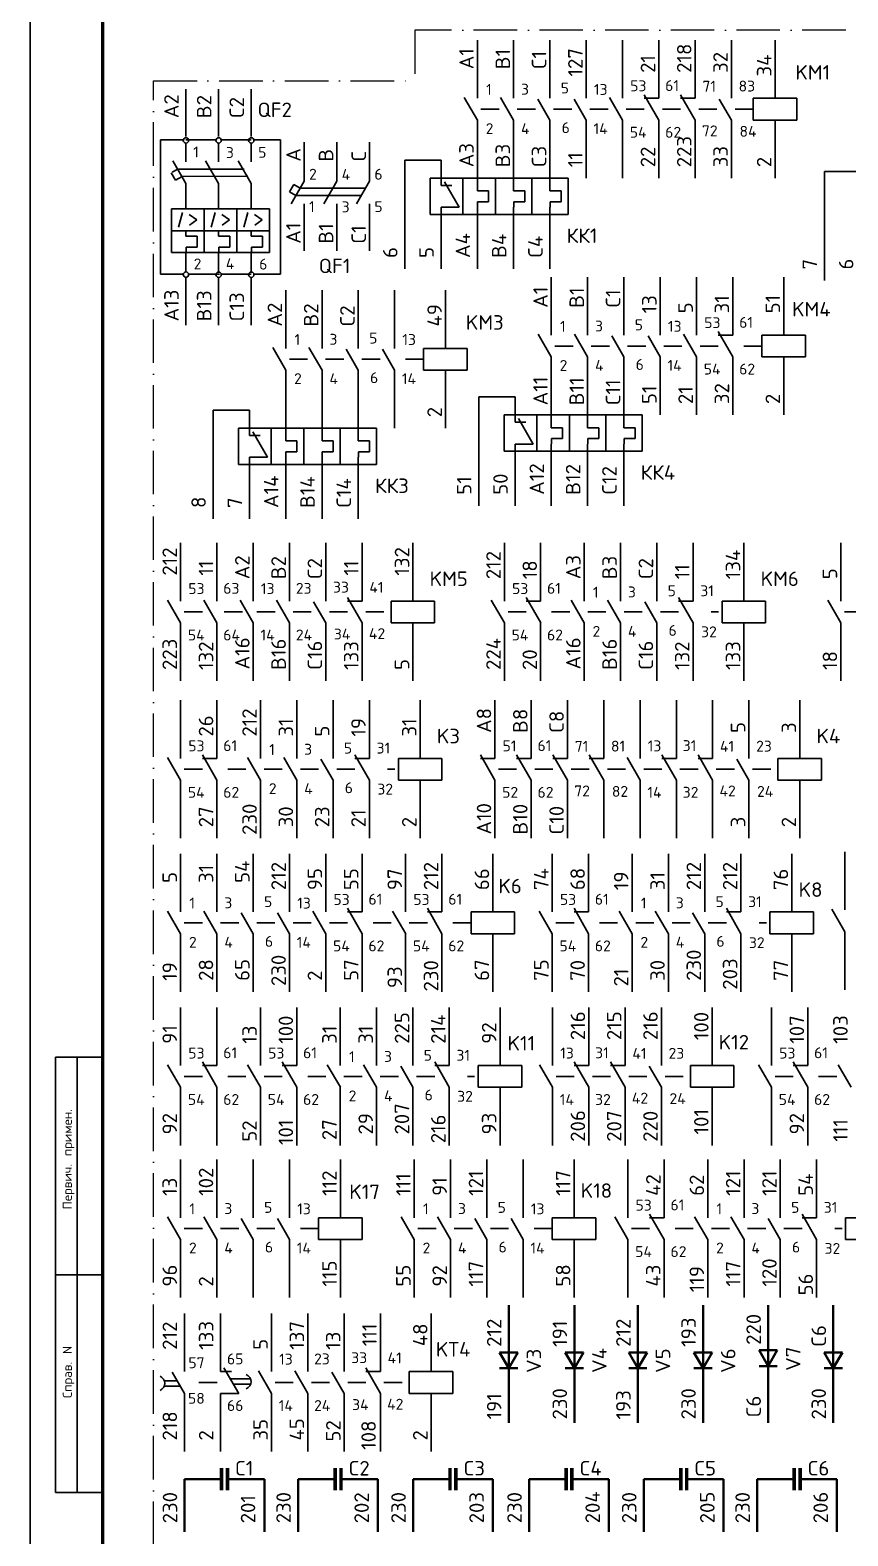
# Model space of a CAD drawing. Header units: inches. Extents: x 315 to 2853, y -243 to 836.
# Drawn here: x 1222 to 1447.3, y 156 to 570.9 of the extents above; entities that cross this region are included whole.
import ezdxf

# ---------------------------------------------------------------- set-up
doc = ezdxf.new("R2010")
doc.units = ezdxf.units.IN
doc.header["$MEASUREMENT"] = 0
doc.linetypes.add('ACAD_ISO10W100', pattern=[18, 12, -3, 0, -3])
doc.layers.get('0').update_dxf_attribs({"lineweight": 40})
for name, color, linetype, lineweight in [('СЛОЙ1', 3, 'Continuous', 30), ('Слой2', 4, 'ACAD_ISO10W100', 25), ('Слой3', 6, 'Continuous', 60)]:
    doc.layers.add(name, color=color, linetype=linetype, lineweight=lineweight)
doc.styles.get("Standard").update_dxf_attribs({"font": 'txt.shx', "height": 4})

# ---------------------------------------------------------------- blocks, each defined once
blk = doc.blocks.new('конт КТ1 замык-возврат')
for p, q in [((9, 1.16), (9, 5.64)), ((10.5, 2), (10.5, 5.54)), ((0, 0), (7, 0)), ((7, 0), (12.8, 3.35)), ((13, 0), (21, 0))]:
    blk.add_line(p, q)
blk.add_arc((9.78, 7.51), 2.11, 202.6199, 337.3801)
blk = doc.blocks.new('контакт КТ1 размык-возврат')
for p, q in [((8, 0), (0, 0)), ((8, 0), (8, -5)), ((14, 0), (14, -3)), ((8, -5), (15.03, -0.94)), ((10.5, -3.39), (10.5, -8.17)), ((12, -2.55), (12, -8.09)), ((14, -0.02), (22, -0.02))]:
    blk.add_line(p, q)
blk.add_arc((11.22, -6.28), 2.11, 202.6199, 337.3801)
blk = doc.blocks.new('конденсатор')
for p, q in [((0, 0), (5, 0)), ((5, 3), (5, -3)), ((5.36, 3), (5.36, -3)), ((6.64, 3), (6.64, -3)), ((7, 3), (7, -3)), ((7, 0), (12, 0))]:
    blk.add_line(p, q)

msp = doc.modelspace()

# ---------------------------------------------------------------- linework, layer by layer
for p, q in [((1353.86, 219.58), (1353.86, 187.14)), ((1371.94, 219.58), (1371.94, 187.14)), ((1389.45, 219.58), (1389.45, 187.14)), ((1407.4, 219.58), (1407.4, 187.14)), ((1425.34, 219.58), (1425.34, 187.14)), ((1443.29, 219.58), (1443.29, 187.14)), ((1351.34, 206.58), (1353.86, 202.22)), ((1351.34, 206.58), (1356.38, 206.58)), ((1353.86, 202.22), (1356.38, 206.58)), ((1369.42, 206.58), (1371.94, 202.22)), ((1369.42, 206.58), (1374.45, 206.58)), ((1371.94, 202.22), (1374.45, 206.58)), ((1386.93, 206.58), (1389.45, 202.22)), ((1386.93, 206.58), (1391.96, 206.58)), ((1389.45, 202.22), (1391.96, 206.58)), ((1404.88, 206.58), (1407.4, 202.22)), ((1404.88, 206.58), (1409.91, 206.58)), ((1407.4, 202.22), (1409.91, 206.58)), ((1422.83, 207.14), (1425.34, 202.78)), ((1422.83, 207.14), (1427.86, 207.14)), ((1425.34, 202.78), (1427.86, 207.14)), ((1440.77, 206.58), (1443.29, 202.22)), ((1440.77, 206.58), (1445.81, 206.58)), ((1443.29, 202.22), (1445.81, 206.58)), ((1356.36, 202.22), (1351.34, 202.22)), ((1374.44, 202.22), (1369.42, 202.22)), ((1391.95, 202.22), (1386.93, 202.22)), ((1409.9, 202.22), (1404.88, 202.22)), ((1427.84, 202.78), (1422.83, 202.78)), ((1445.79, 202.22), (1440.77, 202.22)), ((1269.54, 171.64), (1264.54, 171.64)), ((1264.54, 171.64), (1264.54, 157.16)), ((1281.54, 171.64), (1286.54, 171.64)), ((1286.54, 171.64), (1286.54, 157.16)), ((1300.83, 171.64), (1295.83, 171.64)), ((1295.83, 171.64), (1295.83, 157.16)), ((1312.83, 171.64), (1317.83, 171.64)), ((1317.83, 171.64), (1317.83, 157.16)), ((1332.5, 171.64), (1327.5, 171.64)), ((1327.5, 171.64), (1327.5, 157.16)), ((1344.5, 171.64), (1349.5, 171.64)), ((1349.5, 171.64), (1349.5, 157.16)), ((1364.47, 171.64), (1359.47, 171.64)), ((1359.47, 171.64), (1359.47, 157.16)), ((1376.47, 171.64), (1381.47, 171.64)), ((1381.47, 171.64), (1381.47, 157.16)), ((1396.07, 171.64), (1391.07, 171.64)), ((1391.07, 171.64), (1391.07, 157.16)), ((1408.07, 171.64), (1413.07, 171.64)), ((1413.07, 171.64), (1413.07, 157.16)), ((1427.3, 171.64), (1422.3, 171.64)), ((1422.3, 171.64), (1422.3, 157.16)), ((1439.3, 171.64), (1444.3, 171.64)), ((1444.3, 171.64), (1444.3, 157.16))]:
    msp.add_line(p, q)
at = {"layer": 'СЛОЙ1'}
for p, q in [((1222, 589.95), (1222, -4.05)), ((1345.22, 552.15), (1345.22, 568.15)), ((1355.22, 552.15), (1355.22, 568.15)), ((1365.22, 552.15), (1365.22, 568.15)), ((1375.22, 552.15), (1375.22, 568.15)), ((1385.22, 552.15), (1385.22, 568.15)), ((1395.22, 552.15), (1395.22, 568.15)), ((1405.22, 552.15), (1405.22, 568.15)), ((1415.22, 552.15), (1415.22, 568.15)), ((1427.23, 552.16), (1427.23, 568.16)), ((1264.94, 541.67), (1264.94, 554.67)), ((1273.94, 541.67), (1273.94, 554.67)), ((1282.94, 541.67), (1282.94, 554.67)), ((1345.22, 546.15), (1341.62, 552.39)), ((1355.22, 546.15), (1351.62, 552.39)), ((1365.22, 546.15), (1361.87, 551.95)), ((1375.22, 546.15), (1371.87, 551.95)), ((1385.22, 546.15), (1381.62, 552.39)), ((1385.22, 546.15), (1381.62, 552.39)), ((1395.22, 546.15), (1391.22, 553.15)), ((1395.22, 552.15), (1391.22, 552.15)), ((1405.22, 546.15), (1401.22, 553.15)), ((1405.22, 552.15), (1401.22, 552.15)), ((1415.22, 546.15), (1411.87, 551.95)), ((1421.22, 552.15), (1433.22, 552.15)), ((1421.22, 546.15), (1421.22, 552.15)), ((1433.22, 552.15), (1433.22, 546.15)), ((1346.22, 549.15), (1351.22, 549.15)), ((1356.22, 549.15), (1361.22, 549.15)), ((1366.22, 549.15), (1371.22, 549.15)), ((1376.22, 549.15), (1381.22, 549.15)), ((1386.22, 549.15), (1391.22, 549.15)), ((1396.22, 549.15), (1401.22, 549.15)), ((1406.22, 549.15), (1411.22, 549.15)), ((1416.22, 549.15), (1421.22, 549.15)), ((1345.22, 546.15), (1345.22, 528.15)), ((1355.22, 546.15), (1355.22, 528.15)), ((1365.22, 546.15), (1365.22, 528.15)), ((1375.22, 546.15), (1375.22, 530.15)), ((1385.22, 546.15), (1385.22, 530.15)), ((1395.22, 546.15), (1395.22, 530.15)), ((1405.22, 546.15), (1405.22, 530.15)), ((1415.22, 546.15), (1415.22, 530.15)), ((1433.22, 546.15), (1421.22, 546.15)), ((1427.23, 546.16), (1427.23, 530.16)), ((1257.94, 540.67), (1257.94, 503.67)), ((1264.2, 540.67), (1257.94, 540.67)), ((1264.94, 540.67), (1272.94, 540.67)), ((1264.94, 539.67), (1264.94, 534.67)), ((1273.94, 539.67), (1273.94, 534.67)), ((1274.94, 540.67), (1282.94, 540.67)), ((1282.94, 539.67), (1282.94, 534.67)), ((1283.94, 540.67), (1290.94, 540.67)), ((1290.94, 540.67), (1290.94, 503.67)), ((1297.53, 529.31), (1297.53, 540.08)), ((1306.53, 529.31), (1306.53, 540.08)), ((1315.53, 529.31), (1315.53, 540.08)), ((1262.06, 529.59), (1260.89, 531.62)), ((1262.67, 532.65), (1261.15, 531.77)), ((1264.94, 528.67), (1261.34, 534.9)), ((1280.94, 532.67), (1262.67, 532.65)), ((1273.94, 528.67), (1270.34, 534.9)), ((1282.94, 528.67), (1279.34, 534.9)), ((1325.22, 535.15), (1325.22, 505.15)), ((1335.22, 535.15), (1325.22, 535.15)), ((1335.22, 528.15), (1335.22, 535.15)), ((1440.83, 531.96), (1440.83, 501.96)), ((1450.83, 531.96), (1440.83, 531.96)), ((1263.86, 530.63), (1262.06, 529.59)), ((1281.94, 530.67), (1263.86, 530.63)), ((1264.94, 528.67), (1264.94, 521.67)), ((1273.94, 528.67), (1273.94, 521.67)), ((1282.94, 528.67), (1282.94, 521.67)), ((1294.64, 528.36), (1293.47, 526.34)), ((1297.53, 529.31), (1293.93, 523.08)), ((1296.4, 527.35), (1294.64, 528.36)), ((1314.4, 527.35), (1296.4, 527.35)), ((1306.53, 529.31), (1302.93, 523.08)), ((1315.53, 529.31), (1311.93, 523.08)), ((1370.22, 530.15), (1332.22, 530.15)), ((1332.22, 530.15), (1332.22, 520.15)), ((1338.22, 528.15), (1335.22, 528.15)), ((1340.22, 522.15), (1336.19, 529.14)), ((1341.22, 530.15), (1341.22, 520.15)), ((1345.22, 528.15), (1345.22, 526.64)), ((1350.22, 530.15), (1350.22, 520.15)), ((1355.22, 528.15), (1355.22, 526.64)), ((1360.22, 530.15), (1360.22, 520.15)), ((1365.22, 528.15), (1365.22, 526.64)), ((1370.22, 520.15), (1370.22, 530.15)), ((1295.23, 525.33), (1293.47, 526.34)), ((1313.23, 525.33), (1295.23, 525.33)), ((1297.53, 523.08), (1297.53, 510.08)), ((1306.53, 523.08), (1306.53, 518.08)), ((1306.53, 523.08), (1306.53, 510.08)), ((1315.53, 523.08), (1315.53, 510.08)), ((1345.22, 526.64), (1348.27, 526.64)), ((1348.27, 523.64), (1345.28, 523.64)), ((1345.28, 523.64), (1345.28, 522.18)), ((1348.27, 526.64), (1348.27, 523.64)), ((1355.22, 526.64), (1358.27, 526.64)), ((1358.27, 523.64), (1355.28, 523.64)), ((1355.28, 523.64), (1355.28, 522.18)), ((1358.27, 526.64), (1358.27, 523.64)), ((1365.22, 526.64), (1368.27, 526.64)), ((1368.27, 523.64), (1365.28, 523.64)), ((1365.28, 523.64), (1365.28, 522.18)), ((1368.27, 526.64), (1368.27, 523.64)), ((1260.94, 521.67), (1287.94, 521.67)), ((1260.94, 515.67), (1260.94, 521.67)), ((1263.94, 520.67), (1262.87, 516.69)), ((1265.8, 520.15), (1267.94, 518.67)), ((1269.94, 521.67), (1269.94, 515.67)), ((1272.94, 520.67), (1271.87, 516.69)), ((1274.8, 520.15), (1276.94, 518.67)), ((1278.94, 521.67), (1278.94, 515.67)), ((1281.94, 520.67), (1280.87, 516.69)), ((1283.8, 520.15), (1285.94, 518.67)), ((1287.94, 521.67), (1287.94, 515.67)), ((1332.22, 520.15), (1370.22, 520.15)), ((1335.22, 522.15), (1340.22, 522.15)), ((1335.22, 505.15), (1335.22, 522.15)), ((1345.22, 522.15), (1345.22, 505.15)), ((1355.22, 522.15), (1355.22, 505.15)), ((1365.22, 522.15), (1365.22, 505.15)), ((1287.94, 515.67), (1260.94, 515.67)), ((1260.94, 515.67), (1260.94, 509.67)), ((1264.94, 515.67), (1264.94, 514.15)), ((1267.94, 518.67), (1265.94, 517.15)), ((1269.94, 515.67), (1269.94, 509.67)), ((1273.94, 515.67), (1273.94, 514.15)), ((1276.94, 518.67), (1274.94, 517.15)), ((1278.94, 515.67), (1278.94, 509.67)), ((1282.94, 515.67), (1282.94, 514.15)), ((1285.94, 518.67), (1283.94, 517.15)), ((1287.94, 509.67), (1287.94, 515.67)), ((1264.94, 514.15), (1267.99, 514.15)), ((1264.99, 511.16), (1264.99, 509.69)), ((1267.99, 511.16), (1264.99, 511.16)), ((1267.99, 514.15), (1267.99, 511.16)), ((1273.94, 514.15), (1276.99, 514.15)), ((1273.99, 511.16), (1273.99, 509.69)), ((1276.99, 511.16), (1273.99, 511.16)), ((1276.99, 514.15), (1276.99, 511.16)), ((1282.94, 514.15), (1285.99, 514.15)), ((1285.99, 511.16), (1282.99, 511.16)), ((1282.99, 511.16), (1282.99, 509.69)), ((1285.99, 514.15), (1285.99, 511.16)), ((1260.94, 509.67), (1287.94, 509.67)), ((1264.94, 509.67), (1264.94, 504.29)), ((1273.94, 509.67), (1273.94, 504.29)), ((1282.94, 509.67), (1282.94, 504.29)), ((1257.94, 503.67), (1264.22, 503.67)), ((1264.94, 502.67), (1264.94, 489.67)), ((1265.7, 503.67), (1274.17, 503.67)), ((1273.94, 502.67), (1273.94, 489.67)), ((1274.94, 503.67), (1282.94, 503.67)), ((1282.94, 502.67), (1282.94, 489.67)), ((1290.94, 503.67), (1283.94, 503.67)), ((1365.6, 486.89), (1365.6, 502.89)), ((1375.6, 486.89), (1375.6, 502.89)), ((1385.6, 486.89), (1385.6, 502.89)), ((1395.6, 486.89), (1395.6, 502.89)), ((1405.6, 486.89), (1405.6, 502.89)), ((1415.6, 486.89), (1415.6, 502.89)), ((1429.62, 486.89), (1429.62, 502.89)), ((1292.42, 483.25), (1292.42, 499.25)), ((1302.42, 483.25), (1302.42, 499.25)), ((1312.42, 483.25), (1312.42, 499.25)), ((1322.42, 483.25), (1322.42, 499.25)), ((1336.44, 483.25), (1336.44, 499.25)), ((1365.6, 480.89), (1362.01, 487.13)), ((1375.6, 480.89), (1372.01, 487.13)), ((1385.6, 480.89), (1382.26, 486.69)), ((1395.6, 480.89), (1392.26, 486.69)), ((1405.6, 480.89), (1402.01, 487.13)), ((1415.6, 480.89), (1411.6, 487.89)), ((1415.6, 486.89), (1411.6, 486.89)), ((1423.6, 480.89), (1423.6, 486.89)), ((1423.6, 486.89), (1435.6, 486.89)), ((1435.6, 486.89), (1435.6, 480.89)), ((1292.42, 477.25), (1288.83, 483.48)), ((1302.42, 477.25), (1298.83, 483.48)), ((1312.42, 477.25), (1309.08, 483.04)), ((1322.42, 477.25), (1319.08, 483.04)), ((1330.42, 477.25), (1330.42, 483.25)), ((1330.42, 483.25), (1342.42, 483.25)), ((1342.42, 483.25), (1342.42, 477.25)), ((1366.6, 483.89), (1371.6, 483.89)), ((1376.6, 483.89), (1381.6, 483.89)), ((1386.6, 483.89), (1391.6, 483.89)), ((1396.6, 483.89), (1401.6, 483.89)), ((1406.6, 483.89), (1411.6, 483.89)), ((1418.6, 483.89), (1423.6, 483.89)), ((1418.6, 483.89), (1423.6, 483.89)), ((1292.42, 477.25), (1292.42, 459.25)), ((1293.42, 480.25), (1298.42, 480.25)), ((1302.42, 477.25), (1302.42, 459.25)), ((1303.42, 480.25), (1308.42, 480.25)), ((1312.42, 477.25), (1312.42, 459.25)), ((1313.42, 480.25), (1318.42, 480.25)), ((1322.42, 477.25), (1322.42, 461.25)), ((1325.42, 480.25), (1330.42, 480.25)), ((1342.42, 477.25), (1330.42, 477.25)), ((1336.44, 477.25), (1336.44, 461.25)), ((1365.6, 480.89), (1365.6, 462.89)), ((1375.6, 480.89), (1375.6, 462.89)), ((1385.6, 480.89), (1385.6, 462.89)), ((1395.6, 480.89), (1395.6, 464.89)), ((1405.6, 480.89), (1405.6, 464.89)), ((1415.6, 480.89), (1415.6, 464.89)), ((1435.6, 480.89), (1423.6, 480.89)), ((1429.62, 480.89), (1429.62, 464.89)), ((1345.6, 469.89), (1345.6, 439.89)), ((1355.6, 469.89), (1345.6, 469.89)), ((1355.6, 462.89), (1355.6, 469.89)), ((1272.42, 466.25), (1272.42, 436.25)), ((1282.42, 466.25), (1272.42, 466.25)), ((1282.42, 459.25), (1282.42, 466.25)), ((1390.6, 464.89), (1352.6, 464.89)), ((1352.6, 464.89), (1352.6, 454.89)), ((1361.6, 464.89), (1361.6, 454.89)), ((1370.6, 464.89), (1370.6, 454.89)), ((1380.6, 464.89), (1380.6, 454.89)), ((1390.6, 454.89), (1390.6, 464.89)), ((1317.42, 461.25), (1279.42, 461.25)), ((1279.42, 461.25), (1279.42, 451.25)), ((1288.42, 461.25), (1288.42, 451.25)), ((1297.42, 461.25), (1297.42, 451.25)), ((1307.42, 461.25), (1307.42, 451.25)), ((1317.42, 451.25), (1317.42, 461.25)), ((1358.6, 462.89), (1355.6, 462.89)), ((1360.6, 456.89), (1356.57, 463.88)), ((1365.6, 462.89), (1365.6, 461.38)), ((1365.6, 461.38), (1368.66, 461.38)), ((1368.66, 461.38), (1368.66, 458.38)), ((1375.6, 462.89), (1375.6, 461.38)), ((1375.6, 461.38), (1378.66, 461.38)), ((1378.66, 461.38), (1378.66, 458.38)), ((1385.6, 462.89), (1385.6, 461.38)), ((1385.6, 461.38), (1388.66, 461.38)), ((1388.66, 461.38), (1388.66, 458.38)), ((1285.42, 459.25), (1282.42, 459.25)), ((1287.42, 453.25), (1283.39, 460.23)), ((1292.42, 459.25), (1292.42, 457.73)), ((1292.42, 457.73), (1295.48, 457.73)), ((1295.48, 457.73), (1295.48, 454.73)), ((1302.42, 459.25), (1302.42, 457.73)), ((1302.42, 457.73), (1305.48, 457.73)), ((1305.48, 457.73), (1305.48, 454.73)), ((1312.42, 459.25), (1312.42, 457.73)), ((1312.42, 457.73), (1315.48, 457.73)), ((1315.48, 457.73), (1315.48, 454.73)), ((1355.6, 456.89), (1360.6, 456.89)), ((1355.6, 439.89), (1355.6, 456.89)), ((1365.6, 456.89), (1365.6, 439.89)), ((1368.66, 458.38), (1365.66, 458.38)), ((1365.66, 458.38), (1365.66, 456.92)), ((1375.6, 456.89), (1375.6, 439.89)), ((1378.66, 458.38), (1375.66, 458.38)), ((1375.66, 458.38), (1375.66, 456.92)), ((1385.6, 456.89), (1385.6, 439.89)), ((1388.66, 458.38), (1385.66, 458.38)), ((1385.66, 458.38), (1385.66, 456.92)), ((1282.42, 453.25), (1287.42, 453.25)), ((1282.42, 436.25), (1282.42, 453.25)), ((1292.42, 453.25), (1292.42, 436.25)), ((1295.48, 454.73), (1292.48, 454.73)), ((1292.48, 454.73), (1292.48, 453.27)), ((1302.42, 453.25), (1302.42, 436.25)), ((1305.48, 454.73), (1302.48, 454.73)), ((1302.48, 454.73), (1302.48, 453.27)), ((1312.42, 453.25), (1312.42, 436.25)), ((1315.48, 454.73), (1312.48, 454.73)), ((1312.48, 454.73), (1312.48, 453.27)), ((1352.6, 454.89), (1390.6, 454.89)), ((1279.42, 451.25), (1317.42, 451.25)), ((1263.46, 413.62), (1263.46, 429.62)), ((1273.46, 413.62), (1273.46, 429.62)), ((1283.46, 413.62), (1283.46, 429.62)), ((1293.46, 413.62), (1293.46, 429.62)), ((1303.46, 413.62), (1303.46, 429.62)), ((1313.46, 413.62), (1313.46, 429.62)), ((1327.46, 413.62), (1327.46, 429.62)), ((1352.66, 413.62), (1352.66, 429.62)), ((1362.66, 413.62), (1362.66, 429.62)), ((1374.66, 413.62), (1374.66, 429.62)), ((1384.66, 413.62), (1384.66, 429.62)), ((1394.66, 413.62), (1394.66, 429.62)), ((1404.66, 413.62), (1404.66, 429.62)), ((1418.66, 413.62), (1418.66, 429.62)), ((1445.36, 413.62), (1445.36, 429.62)), ((1263.47, 407.62), (1259.87, 413.85)), ((1273.47, 407.62), (1269.87, 413.85)), ((1283.47, 407.62), (1279.87, 413.85)), ((1293.47, 407.62), (1289.87, 413.85)), ((1303.47, 407.62), (1300.12, 413.42)), ((1313.47, 407.62), (1309.46, 414.62)), ((1313.46, 413.62), (1309.46, 413.62)), ((1321.45, 407.62), (1321.45, 413.62)), ((1321.45, 413.62), (1333.45, 413.62)), ((1333.45, 413.62), (1333.45, 407.62)), ((1352.67, 407.62), (1349.07, 413.85)), ((1362.67, 407.62), (1358.66, 414.62)), ((1362.66, 413.62), (1358.66, 413.62)), ((1374.67, 407.62), (1371.07, 413.85)), ((1384.67, 407.62), (1381.07, 413.85)), ((1394.67, 407.62), (1391.32, 413.42)), ((1404.67, 407.62), (1400.66, 414.62)), ((1404.66, 413.62), (1400.66, 413.62)), ((1412.65, 413.62), (1424.65, 413.62)), ((1412.65, 407.62), (1412.65, 413.62)), ((1424.65, 413.62), (1424.65, 407.62)), ((1445.36, 407.62), (1441.76, 413.85)), ((1263.46, 407.62), (1263.46, 391.62)), ((1264.47, 410.62), (1269.47, 410.62)), ((1273.46, 407.62), (1273.46, 391.62)), ((1275.47, 410.62), (1280.47, 410.62)), ((1283.46, 407.62), (1283.46, 391.62)), ((1284.47, 410.62), (1289.47, 410.62)), ((1293.46, 407.62), (1293.46, 391.62)), ((1294.47, 410.62), (1299.46, 410.62)), ((1303.46, 407.62), (1303.46, 391.62)), ((1304.47, 410.62), (1309.46, 410.62)), ((1313.46, 407.62), (1313.46, 391.62)), ((1314.47, 410.62), (1319.46, 410.62)), ((1333.45, 407.62), (1321.45, 407.62)), ((1327.46, 407.62), (1327.46, 391.62)), ((1352.66, 407.62), (1352.66, 391.62)), ((1353.67, 410.62), (1358.66, 410.62)), ((1362.66, 407.62), (1362.66, 391.62)), ((1365.67, 410.62), (1370.66, 410.62)), ((1374.66, 407.62), (1374.66, 391.62)), ((1375.67, 410.62), (1380.66, 410.62)), ((1384.66, 407.62), (1384.66, 391.62)), ((1385.67, 410.62), (1390.66, 410.62)), ((1394.66, 407.62), (1394.66, 391.62)), ((1395.67, 410.62), (1400.66, 410.62)), ((1404.66, 407.62), (1404.66, 391.62)), ((1409.66, 410.62), (1411.66, 410.62)), ((1424.65, 407.62), (1412.65, 407.62)), ((1418.66, 407.62), (1418.66, 391.62)), ((1445.36, 407.62), (1445.36, 391.62)), ((1446.36, 410.62), (1451.36, 410.62)), ((1263.46, 370.26), (1263.46, 386.26)), ((1273.46, 370.26), (1273.46, 386.26)), ((1285.46, 370.26), (1285.46, 386.26)), ((1295.46, 370.26), (1295.46, 386.26)), ((1305.46, 370.26), (1305.46, 386.26)), ((1315.46, 370.26), (1315.46, 386.26)), ((1329.46, 370.26), (1329.46, 386.26)), ((1350.05, 370.26), (1350.05, 386.26)), ((1360.05, 370.26), (1360.05, 386.26)), ((1370.05, 370.26), (1370.05, 386.26)), ((1380.05, 370.26), (1380.05, 386.26)), ((1390.05, 370.26), (1390.05, 386.26)), ((1400.05, 370.26), (1400.05, 386.26)), ((1410.05, 370.26), (1410.05, 386.26)), ((1420.05, 370.26), (1420.05, 386.26)), ((1434.05, 370.26), (1434.05, 386.26)), ((1263.47, 364.26), (1259.87, 370.49)), ((1273.46, 364.26), (1269.46, 371.26)), ((1273.46, 370.26), (1269.46, 370.26)), ((1285.47, 364.26), (1281.87, 370.49)), ((1295.47, 364.26), (1291.87, 370.49)), ((1305.47, 364.26), (1302.12, 370.06)), ((1315.46, 364.26), (1311.46, 371.26)), ((1315.46, 370.26), (1311.46, 370.26)), ((1323.45, 370.26), (1335.45, 370.26)), ((1323.45, 364.26), (1323.45, 370.26)), ((1335.45, 370.26), (1335.45, 364.26)), ((1350.05, 364.26), (1346.05, 371.26)), ((1350.05, 370.26), (1346.05, 370.26)), ((1360.05, 364.26), (1356.05, 371.26)), ((1360.05, 370.26), (1356.05, 370.26)), ((1370.05, 364.26), (1366.05, 371.26)), ((1370.05, 370.26), (1366.05, 370.26)), ((1380.05, 364.26), (1376.05, 371.26)), ((1380.05, 370.26), (1376.05, 370.26)), ((1390.05, 364.26), (1386.45, 370.49)), ((1400.05, 364.26), (1396.05, 371.26)), ((1400.05, 370.26), (1396.05, 370.26)), ((1410.05, 364.26), (1406.05, 371.26)), ((1410.05, 370.26), (1406.05, 370.26)), ((1420.05, 364.26), (1416.7, 370.06)), ((1428.03, 364.26), (1428.03, 370.26)), ((1428.03, 370.26), (1440.03, 370.26)), ((1440.03, 370.26), (1440.03, 364.26)), ((1264.47, 367.26), (1269.47, 367.26)), ((1276.47, 367.26), (1281.47, 367.26)), ((1286.47, 367.26), (1291.47, 367.26)), ((1296.47, 367.26), (1301.46, 367.26)), ((1306.47, 367.26), (1311.46, 367.26)), ((1320.46, 367.26), (1322.46, 367.26)), ((1351.05, 367.26), (1356.05, 367.26)), ((1361.05, 367.26), (1366.05, 367.26)), ((1371.05, 367.26), (1376.05, 367.26)), ((1381.05, 367.26), (1386.05, 367.26)), ((1391.05, 367.26), (1396.05, 367.26)), ((1401.05, 367.26), (1406.05, 367.26)), ((1411.05, 367.26), (1416.05, 367.26)), ((1421.05, 367.26), (1426.05, 367.26)), ((1263.46, 364.26), (1263.46, 348.26)), ((1273.46, 364.26), (1273.46, 348.26)), ((1285.46, 364.26), (1285.46, 348.26)), ((1295.46, 364.26), (1295.46, 348.26)), ((1305.46, 364.26), (1305.46, 348.26)), ((1315.46, 364.26), (1315.46, 348.26)), ((1335.45, 364.26), (1323.45, 364.26)), ((1329.46, 364.26), (1329.46, 348.26)), ((1350.05, 364.26), (1350.05, 348.26)), ((1360.05, 364.26), (1360.05, 348.26)), ((1370.05, 364.26), (1370.05, 348.26)), ((1380.05, 364.26), (1380.05, 348.26)), ((1390.05, 364.26), (1390.05, 348.26)), ((1400.05, 364.26), (1400.05, 348.26)), ((1410.05, 364.26), (1410.05, 348.26)), ((1420.05, 364.26), (1420.05, 348.26)), ((1440.03, 364.26), (1428.03, 364.26)), ((1434.05, 364.26), (1434.05, 348.26)), ((1446.45, 328.5), (1446.45, 344.5)), ((1263.46, 327.94), (1263.46, 343.94)), ((1273.46, 327.94), (1273.46, 343.94)), ((1283.46, 327.94), (1283.46, 343.94)), ((1293.46, 327.94), (1293.46, 343.94)), ((1303.46, 327.94), (1303.46, 343.94)), ((1313.46, 327.94), (1313.46, 343.94)), ((1325.46, 327.94), (1325.46, 343.94)), ((1335.46, 327.94), (1335.46, 343.94)), ((1349.48, 327.94), (1349.48, 343.94)), ((1365.85, 327.94), (1365.85, 343.94)), ((1375.85, 327.94), (1375.85, 343.94)), ((1387.85, 327.94), (1387.85, 343.94)), ((1397.85, 327.94), (1397.85, 343.94)), ((1407.85, 327.94), (1407.85, 343.94)), ((1417.85, 327.94), (1417.85, 343.94)), ((1431.85, 327.94), (1431.85, 343.94)), ((1263.47, 321.94), (1259.87, 328.17)), ((1273.47, 321.94), (1269.87, 328.17)), ((1303.47, 321.94), (1299.87, 328.17)), ((1313.46, 321.94), (1309.46, 328.94)), ((1313.46, 327.94), (1309.46, 327.94)), ((1325.47, 321.94), (1321.87, 328.17)), ((1335.46, 321.94), (1331.46, 328.94)), ((1335.46, 327.94), (1331.46, 327.94)), ((1343.47, 321.94), (1343.47, 327.94)), ((1343.47, 327.94), (1355.47, 327.94)), ((1355.47, 327.94), (1355.47, 321.94)), ((1365.85, 321.94), (1362.25, 328.17)), ((1375.85, 321.94), (1371.85, 328.94)), ((1375.85, 327.94), (1371.85, 327.94)), ((1387.85, 321.94), (1384.25, 328.17)), ((1397.85, 321.94), (1394.25, 328.17)), ((1417.85, 321.94), (1413.85, 328.94)), ((1417.85, 327.94), (1413.85, 327.94)), ((1425.83, 327.94), (1437.83, 327.94)), ((1425.83, 321.94), (1425.83, 327.94)), ((1437.83, 327.94), (1437.83, 321.94)), ((1446.45, 322.5), (1442.85, 328.73)), ((1264.47, 324.94), (1269.47, 324.94)), ((1274.47, 324.94), (1279.46, 324.94)), ((1283.47, 321.94), (1280.12, 327.74)), ((1284.47, 324.94), (1289.46, 324.94)), ((1293.47, 321.94), (1290.12, 327.74)), ((1294.47, 324.94), (1299.46, 324.94)), ((1304.47, 324.94), (1309.47, 324.94)), ((1316.47, 324.94), (1321.47, 324.94)), ((1326.47, 324.94), (1331.47, 324.94)), ((1338.47, 324.94), (1343.47, 324.94)), ((1366.85, 324.94), (1371.85, 324.94)), ((1378.85, 324.94), (1383.85, 324.94)), ((1388.85, 324.94), (1393.85, 324.94)), ((1398.85, 324.94), (1403.85, 324.94)), ((1407.85, 321.94), (1404.5, 327.74)), ((1408.85, 324.94), (1413.85, 324.94)), ((1422.85, 324.94), (1424.85, 324.94)), ((1263.46, 321.94), (1263.46, 305.94)), ((1273.46, 321.94), (1273.46, 305.94)), ((1283.46, 321.94), (1283.46, 305.94)), ((1293.46, 321.94), (1293.46, 305.94)), ((1303.46, 321.94), (1303.46, 305.94)), ((1313.46, 321.94), (1313.46, 305.94)), ((1325.46, 321.94), (1325.46, 305.94)), ((1335.46, 321.94), (1335.46, 305.94)), ((1355.47, 321.94), (1343.47, 321.94)), ((1349.48, 321.94), (1349.48, 305.94)), ((1365.85, 321.94), (1365.85, 305.94)), ((1375.85, 321.94), (1375.85, 305.94)), ((1387.85, 321.94), (1387.85, 305.94)), ((1397.85, 321.94), (1397.85, 305.94)), ((1407.85, 321.94), (1407.85, 305.94)), ((1417.85, 321.94), (1417.85, 305.94)), ((1437.83, 321.94), (1425.83, 321.94)), ((1431.85, 321.94), (1431.85, 305.94)), ((1446.45, 322.5), (1446.45, 306.5)), ((1263.46, 285.61), (1263.46, 301.61)), ((1273.46, 285.61), (1273.46, 301.61)), ((1285.46, 285.61), (1285.46, 301.61)), ((1295.46, 285.61), (1295.46, 301.61)), ((1307.46, 285.61), (1307.46, 301.61)), ((1317.46, 285.61), (1317.46, 301.61)), ((1327.46, 285.61), (1327.46, 301.61)), ((1337.46, 285.61), (1337.46, 301.61)), ((1351.46, 285.61), (1351.46, 301.61)), ((1365.92, 285.61), (1365.92, 301.61)), ((1375.92, 285.61), (1375.92, 301.61)), ((1385.92, 285.61), (1385.92, 301.61)), ((1395.92, 285.61), (1395.92, 301.61)), ((1409.92, 285.61), (1409.92, 301.61)), ((1426.25, 285.61), (1426.25, 301.61)), ((1436.25, 285.61), (1436.25, 301.61)), ((1229, 167.95), (1229, 287.95)), ((1242, 287.95), (1229, 287.95)), ((1235, 167.95), (1235, 287.95)), ((1273.46, 279.61), (1269.46, 286.61)), ((1295.46, 279.61), (1291.46, 286.61)), ((1337.46, 279.61), (1333.46, 286.61)), ((1375.92, 279.61), (1371.92, 286.61)), ((1385.92, 279.61), (1381.92, 286.61)), ((1436.25, 279.61), (1432.25, 286.61)), ((1263.47, 279.61), (1259.87, 285.84)), ((1264.47, 282.61), (1269.47, 282.61)), ((1273.46, 285.61), (1269.46, 285.61)), ((1276.47, 282.61), (1281.47, 282.61)), ((1285.47, 279.61), (1281.87, 285.84)), ((1286.47, 282.61), (1291.47, 282.61)), ((1295.46, 285.61), (1291.46, 285.61)), ((1298.47, 282.61), (1303.47, 282.61)), ((1307.47, 279.61), (1303.87, 285.84)), ((1308.47, 282.61), (1313.47, 282.61)), ((1317.47, 279.61), (1313.87, 285.84)), ((1318.47, 282.61), (1323.46, 282.61)), ((1327.47, 279.61), (1324.12, 285.41)), ((1328.47, 282.61), (1333.46, 282.61)), ((1337.46, 285.61), (1333.46, 285.61)), ((1342.46, 282.61), (1344.46, 282.61)), ((1345.45, 285.61), (1357.45, 285.61)), ((1345.45, 279.61), (1345.45, 285.61)), ((1357.45, 285.61), (1357.45, 279.61)), ((1365.92, 279.61), (1362.32, 285.84)), ((1366.92, 282.61), (1371.92, 282.61)), ((1375.92, 285.61), (1371.92, 285.61)), ((1376.92, 282.61), (1381.92, 282.61)), ((1385.92, 285.61), (1381.92, 285.61)), ((1386.92, 282.61), (1391.92, 282.61)), ((1395.92, 279.61), (1392.57, 285.41)), ((1396.92, 282.61), (1401.92, 282.61)), ((1403.9, 279.61), (1403.9, 285.61)), ((1403.9, 285.61), (1415.9, 285.61)), ((1415.9, 285.61), (1415.9, 279.61)), ((1426.25, 279.61), (1422.65, 285.84)), ((1427.25, 282.61), (1432.25, 282.61)), ((1436.25, 285.61), (1432.25, 285.61)), ((1439.25, 282.61), (1444.25, 282.61)), ((1448.25, 279.61), (1444.65, 285.84)), ((1263.46, 279.61), (1263.46, 263.61)), ((1273.46, 279.61), (1273.46, 263.61)), ((1285.46, 279.61), (1285.46, 263.61)), ((1295.46, 279.61), (1295.46, 263.61)), ((1307.46, 279.61), (1307.46, 263.61)), ((1317.46, 279.61), (1317.46, 263.61)), ((1327.46, 279.61), (1327.46, 263.61)), ((1337.46, 279.61), (1337.46, 263.61)), ((1357.45, 279.61), (1345.45, 279.61)), ((1351.46, 279.61), (1351.46, 263.61)), ((1365.92, 279.61), (1365.92, 263.61)), ((1375.92, 279.61), (1375.92, 263.61)), ((1385.92, 279.61), (1385.92, 263.61)), ((1395.92, 279.61), (1395.92, 263.61)), ((1415.9, 279.61), (1403.9, 279.61)), ((1409.92, 279.61), (1409.92, 263.61)), ((1426.25, 279.61), (1426.25, 263.61)), ((1436.25, 279.61), (1436.25, 263.61)), ((1263.46, 243.69), (1263.46, 259.69)), ((1273.46, 243.69), (1273.46, 259.69)), ((1283.46, 243.69), (1283.46, 259.69)), ((1293.46, 243.69), (1293.46, 259.69)), ((1307.48, 243.69), (1307.48, 259.69)), ((1327.84, 243.69), (1327.84, 259.69)), ((1337.84, 243.69), (1337.84, 259.69)), ((1347.84, 243.69), (1347.84, 259.69)), ((1357.84, 243.69), (1357.84, 259.69)), ((1371.85, 243.69), (1371.85, 259.69)), ((1386.69, 243.69), (1386.69, 259.69)), ((1396.69, 243.69), (1396.69, 259.69)), ((1408.69, 243.69), (1408.69, 259.69)), ((1418.69, 243.69), (1418.69, 259.69)), ((1428.69, 243.69), (1428.69, 259.69)), ((1438.69, 243.69), (1438.69, 259.69)), ((1263.47, 237.69), (1259.87, 243.92)), ((1264.47, 240.69), (1269.47, 240.69)), ((1273.47, 237.69), (1269.87, 243.92)), ((1274.47, 240.69), (1279.46, 240.69)), ((1283.47, 237.69), (1280.12, 243.49)), ((1284.47, 240.69), (1289.46, 240.69)), ((1293.47, 237.69), (1290.12, 243.49)), ((1296.47, 240.69), (1301.47, 240.69)), ((1301.47, 237.69), (1301.47, 243.69)), ((1301.47, 243.69), (1313.47, 243.69)), ((1313.47, 243.69), (1313.47, 237.69)), ((1327.84, 237.69), (1324.24, 243.92)), ((1328.84, 240.69), (1333.84, 240.69)), ((1337.84, 237.69), (1334.24, 243.92)), ((1338.84, 240.69), (1343.84, 240.69)), ((1347.84, 237.69), (1344.49, 243.49)), ((1348.84, 240.69), (1353.84, 240.69)), ((1357.84, 237.69), (1354.49, 243.49)), ((1360.84, 240.69), (1365.84, 240.69)), ((1365.84, 237.69), (1365.84, 243.69)), ((1365.84, 243.69), (1377.84, 243.69)), ((1377.84, 243.69), (1377.84, 237.69)), ((1386.69, 237.69), (1383.09, 243.92)), ((1387.69, 240.69), (1392.69, 240.69)), ((1396.69, 237.69), (1392.69, 244.69)), ((1396.69, 243.69), (1392.69, 243.69)), ((1399.69, 240.69), (1404.69, 240.69)), ((1408.69, 237.69), (1405.09, 243.92)), ((1409.69, 240.69), (1414.69, 240.69)), ((1418.69, 237.69), (1415.09, 243.92)), ((1419.69, 240.69), (1424.69, 240.69)), ((1428.69, 237.69), (1425.34, 243.49)), ((1429.69, 240.69), (1434.69, 240.69)), ((1438.69, 237.69), (1434.69, 244.69)), ((1438.69, 243.69), (1434.69, 243.69)), ((1443.69, 240.69), (1445.69, 240.69)), ((1446.67, 243.69), (1458.67, 243.69)), ((1446.67, 237.69), (1446.67, 243.69)), ((1263.46, 237.69), (1263.46, 221.69)), ((1273.46, 237.69), (1273.46, 221.69)), ((1283.46, 237.69), (1283.46, 221.69)), ((1293.46, 237.69), (1293.46, 221.69)), ((1313.47, 237.69), (1301.47, 237.69)), ((1307.48, 237.69), (1307.48, 221.69)), ((1327.84, 237.69), (1327.84, 221.69)), ((1337.84, 237.69), (1337.84, 221.69)), ((1347.84, 237.69), (1347.84, 221.69)), ((1357.84, 237.69), (1357.84, 221.69)), ((1377.84, 237.69), (1365.84, 237.69)), ((1371.85, 237.69), (1371.85, 221.69)), ((1386.69, 237.69), (1386.69, 221.69)), ((1396.69, 237.69), (1396.69, 221.69)), ((1408.69, 237.69), (1408.69, 221.69)), ((1418.69, 237.69), (1418.69, 221.69)), ((1428.69, 237.69), (1428.69, 221.69)), ((1438.69, 237.69), (1438.69, 221.69)), ((1458.67, 237.69), (1446.67, 237.69)), ((1242, 227.95), (1229, 227.95)), ((1264.49, 209.27), (1264.49, 217.27)), ((1274.49, 209.27), (1274.49, 217.27)), ((1288.49, 201.27), (1288.49, 217.27)), ((1298.49, 201.27), (1298.49, 217.27)), ((1308.49, 201.27), (1308.49, 217.27)), ((1318.49, 201.27), (1318.49, 217.27)), ((1332.49, 201.27), (1332.49, 217.27)), ((1288.49, 195.27), (1284.89, 201.5)), ((1298.49, 195.27), (1294.89, 201.5)), ((1308.49, 195.27), (1305.14, 201.07)), ((1318.49, 195.27), (1314.49, 202.27)), ((1318.49, 201.27), (1314.49, 201.27)), ((1326.47, 195.27), (1326.47, 201.27)), ((1326.47, 201.27), (1338.47, 201.27)), ((1338.47, 201.27), (1338.47, 195.27)), ((1268.49, 198.27), (1273.49, 198.27)), ((1288.49, 195.27), (1288.49, 179.27)), ((1289.49, 198.27), (1294.49, 198.27)), ((1298.49, 195.27), (1298.49, 179.27)), ((1299.49, 198.27), (1304.49, 198.27)), ((1308.49, 195.27), (1308.49, 179.27)), ((1309.49, 198.27), (1314.49, 198.27)), ((1318.49, 195.27), (1318.49, 179.27)), ((1319.49, 198.27), (1324.49, 198.27)), ((1338.47, 195.27), (1326.47, 195.27)), ((1332.49, 195.27), (1332.49, 179.27)), ((1264.49, 179.27), (1264.49, 189.27)), ((1274.49, 179.27), (1274.49, 188.27)), ((1242, 167.95), (1229, 167.95))]:
    msp.add_line(p, q, dxfattribs=at)
for centre in [(1264.94, 540.55), (1273.94, 540.55), (1282.94, 540.55), (1264.94, 503.57), (1273.94, 503.55), (1282.94, 503.55)]:
    msp.add_circle(centre, 0.736, dxfattribs=at)
at = {"layer": 'Слой2'}
for p, q in [((2044, 570.94), (1328, 570.94)), ((1328, 570.94), (1328, 556.8)), ((1256, 81.04), (1256, 556.95)), ((1256, 556.95), (1328, 556.95))]:
    msp.add_line(p, q, dxfattribs=at)
at = {"layer": 'Слой3'}
msp.add_line((1242, 0.95), (1242, 584.95), dxfattribs=at)

# ---------------------------------------------------------------- block references
at = {"rotation": 180}
for p in [(1281.54, 171.64), (1312.83, 171.64), (1344.5, 171.64), (1376.47, 171.64), (1408.07, 171.64), (1439.3, 171.64)]:
    msp.add_blockref('конденсатор', p, dxfattribs=at)
at = {"layer": 'СЛОЙ1', "rotation": 90}
for name, p in [('конт КТ1 замык-возврат', (1264.49, 188.27)), ('контакт КТ1 размык-возврат', (1274.47, 187.27))]:
    msp.add_blockref(name, p, dxfattribs=at)

# ---------------------------------------------------------------- texts
for s, p in [('A1', (1344.22, 560.15)), ('B1', (1354.22, 560.15)), ('C1', (1364.22, 560.15)), ('127', (1374.22, 558.15)), ('218', (1404.22, 559.15)), ('32', (1414.22, 559.15)), ('21', (1394.22, 559.15)), ('34', (1426.23, 558.16)), ('A2', (1262.94, 546.67)), ('B2', (1271.94, 546.67)), ('C2', (1280.94, 546.67)), ('A3', (1344.22, 533.15)), ('223', (1404.22, 533.15)), ('A', (1296.53, 534.69)), ('B', (1305.53, 534.69)), ('C', (1314.53, 534.69)), ('B3', (1354.22, 533.15)), ('C3', (1364.22, 533.15)), ('11', (1374.22, 533.15)), ('22', (1394.22, 533.15)), ('33', (1414.22, 533.15)), ('2', (1426.23, 533.16)), ('A1', (1296.53, 512.08)), ('B1', (1305.53, 512.08)), ('C1', (1314.53, 512.08)), ('A4', (1343.22, 508.15)), ('B4', (1353.22, 508.15)), ('6', (1323.22, 508.15)), ('5', (1333.22, 508.15)), ('C4', (1363.22, 508.15)), ('7', (1438.83, 504.96)), ('6', (1448.83, 504.96)), ('A13', (1262.94, 490.67)), ('B13', (1271.94, 490.67)), ('C13', (1280.94, 490.67)), ('A1', (1364.6, 494.42)), ('B1', (1374.6, 494.42)), ('C1', (1384.6, 494.42)), ('A2', (1291.42, 489.25)), ('B2', (1301.42, 489.25)), ('C2', (1311.42, 489.25)), ('49', (1335.44, 489.25)), ('13', (1394.6, 492.89)), ('5', (1404.6, 492.89)), ('31', (1414.6, 492.89)), ('51', (1428.62, 492.89)), ('A11', (1364.6, 467.54)), ('B11', (1374.6, 467.54)), ('C11', (1384.6, 467.54)), ('32', (1414.6, 467.89)), ('51', (1394.6, 467.89)), ('21', (1404.6, 467.89)), ('2', (1428.62, 467.89)), ('2', (1335.44, 464.25)), ('50', (1353.6, 442.89)), ('A12', (1363.6, 442.89)), ('B12', (1373.6, 442.89)), ('C12', (1383.6, 442.89)), ('A14', (1290.42, 439.25)), ('B14', (1300.42, 439.25)), ('C14', (1310.42, 439.25)), ('51', (1343.6, 442.89)), ('8', (1270.42, 439.25)), ('7', (1280.42, 439.25)), ('212', (1262.46, 420.62)), ('132', (1326.46, 420.62)), ('134', (1417.66, 419.62)), ('11', (1272.46, 420.62)), ('A2', (1282.46, 419.62)), ('B2', (1292.46, 419.62)), ('C2', (1302.46, 419.62)), ('11', (1312.46, 420.62)), ('212', (1351.66, 419.62)), ('18', (1361.66, 419.62)), ('A3', (1373.66, 419.62)), ('B3', (1383.66, 419.62)), ('C2', (1393.66, 419.62)), ('11', (1403.66, 419.62)), ('5', (1444.36, 419.62)), ('223', (1262.46, 394.62)), ('A16', (1282.46, 394.76)), ('B16', (1292.46, 394.62)), ('224', (1351.66, 394.62)), ('A16', (1373.66, 394.76)), ('B16', (1383.66, 394.62)), ('132', (1272.46, 394.62)), ('C16', (1302.46, 394.62)), ('133', (1312.46, 394.62)), ('20', (1361.66, 394.62)), ('C16', (1393.66, 394.62)), ('132', (1403.66, 394.62)), ('133', (1417.66, 394.62)), ('18', (1444.36, 394.62)), ('5', (1326.46, 394.62)), ('212', (1284.46, 376.26)), ('A8', (1349.05, 377.26)), ('B8', (1359.05, 377.26)), ('C8', (1369.05, 377.26)), ('26', (1272.46, 376.26)), ('31', (1294.46, 376.26)), ('5', (1304.46, 376.26)), ('19', (1314.46, 376.26)), ('31', (1328.46, 376.26)), ('5', (1419.05, 377.26)), ('3', (1433.05, 377.26)), ('230', (1284.46, 349.16)), ('A10', (1349.05, 349.26)), ('B10', (1359.05, 349.26)), ('C10', (1369.05, 349.26)), ('27', (1272.46, 351.26)), ('30', (1294.46, 351.26)), ('23', (1304.46, 351.26)), ('21', (1314.46, 351.26)), ('2', (1328.46, 351.26)), ('3', (1419.05, 351.26)), ('2', (1433.05, 351.26)), ('31', (1272.46, 335.94)), ('54', (1282.46, 335.94)), ('212', (1292.46, 333.94)), ('212', (1334.46, 333.93)), ('212', (1406.85, 333.94)), ('212', (1416.85, 333.94)), ('5', (1262.46, 335.94)), ('95', (1302.46, 333.94)), ('55', (1312.46, 333.94)), ('97', (1324.46, 333.94)), ('66', (1348.48, 333.94)), ('74', (1364.85, 333.94)), ('68', (1374.85, 333.94)), ('19', (1386.85, 333.94)), ('31', (1396.85, 333.94)), ('76', (1430.85, 333.94)), ('230', (1292.46, 307.52)), ('230', (1406.85, 308.94)), ('19', (1262.46, 308.94)), ('28', (1272.46, 308.94)), ('65', (1282.46, 308.94)), ('2', (1302.46, 308.94)), ('57', (1312.46, 308.94)), ('93', (1324.46, 306.95)), ('230', (1334.46, 306.03)), ('67', (1348.48, 308.94)), ('75', (1364.85, 308.94)), ('70', (1374.85, 308.94)), ('21', (1386.85, 307.39)), ('30', (1396.85, 308.94)), ('203', (1416.85, 306.51)), ('77', (1430.85, 308.94)), ('100', (1294.46, 291.6)), ('225', (1326.46, 291.61)), ('214', (1336.46, 291.61)), ('216', (1374.92, 292.61)), ('215', (1384.92, 292.61)), ('216', (1394.92, 292.61)), ('100', (1408.92, 292.61)), ('107', (1435.25, 291.61)), ('103', (1447.25, 291.61)), ('91', (1262.46, 291.61)), ('13', (1284.46, 291.61)), ('31', (1306.46, 291.61)), ('31', (1316.46, 291.61)), ('92', (1350.46, 291.61)), ('207', (1326.46, 266.61)), ('92', (1262.46, 266.61)), ('52', (1284.46, 264.62)), ('101', (1294.46, 263.7)), ('27', (1306.46, 265.06)), ('29', (1316.46, 266.61)), ('216', (1336.46, 264.18)), ('93', (1350.46, 266.61)), ('206', (1374.92, 264.61)), ('207', (1384.92, 264.61)), ('220', (1394.92, 264.61)), ('101', (1408.92, 266.61)), ('92', (1435.25, 266.61)), ('111', (1447.25, 264.62)), ('13', (1262.46, 249.69)), ('102', (1272.46, 249.69)), ('112', (1306.48, 249.69)), ('111', (1326.84, 249.69)), ('91', (1336.84, 249.69)), ('121', (1346.84, 249.69)), ('117', (1370.85, 249.69)), ('42', (1395.69, 249.69)), ('62', (1407.69, 249.69)), ('121', (1417.69, 249.69)), ('121', (1427.69, 249.69)), ('54', (1437.69, 249.69)), ('96', (1262.46, 224.69)), ('115', (1306.48, 224.69)), ('55', (1326.84, 224.69)), ('92', (1336.84, 224.69)), ('117', (1346.84, 224.69)), ('58', (1370.85, 224.69)), ('43', (1395.69, 224.69)), ('119', (1407.69, 223.14)), ('117', (1417.69, 224.69)), ('120', (1427.69, 224.69)), ('2', (1272.46, 224.69)), ('56', (1437.69, 222.26)), ('193', (1405.4, 208.08)), ('220', (1423.34, 208.64)), ('212', (1262.49, 207.27)), ('133', (1272.49, 207.27)), ('137', (1297.49, 207.27)), ('13', (1307.49, 207.27)), ('111', (1317.49, 208.27)), ('48', (1331.49, 208.27)), ('212', (1351.86, 208.08)), ('191', (1369.94, 208.08)), ('212', (1387.45, 208.08)), ('C6', (1441.29, 208.08)), ('5', (1287.49, 207.27)), ('V4', (1380.85, 200.9)), ('V7', (1434.26, 201.47)), ('V3', (1362.78, 200.9)), ('V5', (1398.36, 200.9)), ('V6', (1416.31, 200.9)), ('230', (1369.94, 188.08)), ('193', (1387.45, 188.08)), ('230', (1405.4, 188.08)), ('230', (1441.29, 188.08)), ('191', (1351.86, 188.08)), ('C6', (1423.34, 188.64)), ('218', (1262.49, 182.27)), ('35', (1287.49, 182.27)), ('45', (1297.49, 182.27)), ('52', (1307.53, 181.99)), ('108', (1317.25, 179.7)), ('2', (1272.49, 182.27)), ('2', (1331.49, 182.27)), ('230', (1262.54, 159.46)), ('201', (1284.04, 159.46)), ('230', (1293.83, 159.46)), ('202', (1315.34, 159.46)), ('230', (1325.5, 159.46)), ('203', (1347.01, 159.46)), ('230', (1357.47, 159.46)), ('204', (1378.98, 159.46)), ('230', (1389.07, 159.46)), ('205', (1410.58, 159.46)), ('230', (1420.3, 159.46)), ('206', (1441.8, 159.46))]:
    msp.add_text(s, height=4, rotation=90).set_placement(p)
for s, p in [('KM1', (1432.83, 557.3)), ('QF2', (1284.65, 546.99)), ('КК1', (1369.81, 512.3)), ('QF1', (1301.52, 503.97)), ('KM4', (1431.92, 492.04)), ('KM3', (1342.04, 488.39)), ('КК4', (1390.2, 447.04)), ('КК3', (1317.02, 443.39)), ('KM5', (1332.06, 417.76)), ('KM6', (1423.26, 417.76)), ('K3', (1334.06, 374.41)), ('K4', (1438.65, 374.41)), ('K6', (1351, 333.08)), ('K8', (1433.73, 332.08)), ('K11', (1353.53, 289.75)), ('K12', (1411.7, 290.04)), ('K18', (1373.68, 249.15)), ('K17', (1309.93, 248.83)), ('KТ4', (1333.78, 205.41)), ('C1', (1278.43, 172.64)), ('C2', (1309.72, 172.64)), ('C3', (1341.39, 172.64)), ('C4', (1373.36, 172.64)), ('C5', (1404.96, 172.64)), ('C6', (1436.19, 172.64))]:
    msp.add_text(s, height=4).set_placement(p)
at = {"layer": 'СЛОЙ1'}
for s, p in [('1', (1347.62, 553.09)), ('3', (1357.25, 553.16)), ('5', (1368.19, 553.48)), ('13', (1377.33, 553.09)), ('53', (1387.33, 554.09)), ('61', (1396.96, 554.16)), ('71', (1407.22, 553.98)), ('83', (1417.19, 554.02)), ('2', (1347.51, 542.3)), ('4', (1357.25, 542.3)), ('6', (1368.44, 542.56)), ('14', (1377.22, 542.3)), ('54', (1387.22, 541.3)), ('62', (1396.96, 541.3)), ('72', (1407.09, 541.68)), ('84', (1417.44, 541.56)), ('1', (1266.94, 535.88)), ('3', (1275.94, 535.71)), ('5', (1284.82, 535.76)), ('2', (1298.84, 529.74)), ('4', (1307.84, 529.68)), ('6', (1316.84, 529.74)), ('1', (1298.84, 520.8)), ('3', (1307.84, 520.74)), ('5', (1316.84, 520.8)), ('2', (1267.05, 505.01)), ('4', (1275.91, 505.09)), ('6', (1285.11, 504.95)), ('1', (1368.01, 487.83)), ('3', (1377.64, 487.9)), ('5', (1388.58, 488.22)), ('13', (1397.72, 487.83)), ('53', (1407.72, 488.83)), ('61', (1417.35, 488.9)), ('1', (1294.83, 484.18)), ('3', (1304.46, 484.25)), ('5', (1315.4, 484.57)), ('13', (1324.54, 484.18)), ('2', (1367.89, 477.04)), ('4', (1377.64, 477.04)), ('6', (1388.83, 477.3)), ('14', (1397.6, 477.04)), ('54', (1407.6, 476.04)), ('62', (1417.35, 476.04)), ('2', (1294.71, 473.39)), ('4', (1304.46, 473.39)), ('6', (1315.65, 473.65)), ('14', (1324.42, 473.39)), ('53', (1265.58, 415.55)), ('63', (1275.21, 415.62)), ('13', (1285.58, 415.55)), ('23', (1295.21, 415.62)), ('33', (1305.44, 415.94)), ('41', (1315.46, 415.9)), ('53', (1354.78, 415.55)), ('61', (1364.41, 415.62)), ('1', (1377.07, 414.55)), ('3', (1386.7, 414.62)), ('5', (1397.64, 414.94)), ('31', (1406.64, 414.94)), ('2', (1376.95, 403.76)), ('4', (1386.7, 403.77)), ('6', (1397.89, 404.02)), ('32', (1406.86, 403.64)), ('54', (1265.46, 402.76)), ('64', (1275.21, 402.77)), ('14', (1285.46, 402.76)), ('24', (1295.21, 402.77)), ('34', (1305.69, 403.02)), ('42', (1315.34, 403.14)), ('54', (1354.66, 402.76)), ('62', (1364.41, 402.77)), ('53', (1265.58, 372.2)), ('61', (1275.21, 372.27)), ('1', (1287.87, 371.2)), ('3', (1297.5, 371.27)), ('5', (1308.44, 371.59)), ('31', (1317.44, 371.59)), ('51', (1352.16, 372.2)), ('61', (1361.79, 372.27)), ('71', (1372.05, 372.09)), ('81', (1382.02, 372.13)), ('13', (1392.16, 372.2)), ('31', (1401.79, 372.27)), ('41', (1412.05, 372.09)), ('23', (1422.02, 372.13)), ('54', (1265.46, 359.41)), ('62', (1275.21, 359.41)), ('2', (1287.76, 360.41)), ('4', (1297.5, 360.41)), ('6', (1308.69, 360.66)), ('32', (1317.66, 360.29)), ('52', (1352.05, 359.41)), ('62', (1361.79, 359.41)), ('72', (1371.92, 359.79)), ('82', (1382.27, 359.66)), ('14', (1392.05, 359.41)), ('32', (1401.79, 359.41)), ('42', (1411.92, 359.79)), ('24', (1422.27, 359.66)), ('5', (1286.44, 329.27)), ('53', (1305.58, 329.87)), ('61', (1315.21, 329.95)), ('53', (1327.58, 329.87)), ('61', (1337.21, 329.95)), ('53', (1367.97, 329.87)), ('61', (1377.59, 329.95)), ('5', (1410.82, 329.27)), ('31', (1419.82, 329.27)), ('1', (1265.87, 328.87)), ('3', (1275.5, 328.95)), ('13', (1295.58, 328.87)), ('1', (1390.26, 328.87)), ('3', (1399.89, 328.95)), ('2', (1265.76, 318.08)), ('4', (1275.5, 318.09)), ('6', (1286.69, 318.34)), ('14', (1295.46, 318.08)), ('54', (1305.46, 317.08)), ('62', (1315.21, 317.09)), ('54', (1327.46, 317.08)), ('62', (1337.21, 317.09)), ('54', (1367.85, 317.08)), ('62', (1377.59, 317.09)), ('2', (1390.14, 318.08)), ('4', (1399.89, 318.09)), ('6', (1411.07, 318.34)), ('32', (1420.04, 317.97)), ('53', (1265.58, 287.54)), ('61', (1275.21, 287.62)), ('53', (1287.58, 287.54)), ('61', (1297.21, 287.62)), ('13', (1368.03, 287.54)), ('31', (1377.66, 287.62)), ('23', (1397.89, 287.48)), ('53', (1428.37, 287.54)), ('61', (1438, 287.62)), ('1', (1309.87, 286.54)), ('3', (1319.5, 286.62)), ('5', (1330.44, 286.94)), ('31', (1339.44, 286.94)), ('41', (1387.92, 287.44)), ('2', (1309.76, 275.75)), ('4', (1319.5, 275.76)), ('6', (1330.69, 276.01)), ('32', (1339.66, 275.64)), ('42', (1387.79, 275.14)), ('24', (1398.14, 275.01)), ('54', (1265.46, 274.75)), ('62', (1275.21, 274.76)), ('54', (1287.46, 274.75)), ('62', (1297.21, 274.76)), ('14', (1367.92, 274.75)), ('32', (1377.66, 274.76)), ('54', (1428.25, 274.75)), ('62', (1438, 274.76)), ('1', (1265.87, 244.62)), ('3', (1275.5, 244.7)), ('5', (1286.44, 245.02)), ('13', (1295.58, 244.62)), ('1', (1330.25, 244.62)), ('3', (1339.88, 244.7)), ('5', (1350.81, 245.02)), ('13', (1359.95, 244.62)), ('53', (1388.8, 245.63)), ('61', (1398.43, 245.7)), ('1', (1411.09, 244.63)), ('3', (1420.72, 244.7)), ('5', (1431.66, 245.02)), ('31', (1440.66, 245.02)), ('2', (1265.76, 233.83)), ('4', (1275.5, 233.84)), ('6', (1286.69, 234.09)), ('14', (1295.46, 233.83)), ('2', (1330.13, 233.83)), ('4', (1339.88, 233.84)), ('6', (1351.06, 234.09)), ('14', (1359.84, 233.83)), ('2', (1410.98, 233.84)), ('4', (1420.72, 233.84)), ('6', (1431.91, 234.09)), ('32', (1440.88, 233.72)), ('54', (1388.69, 232.84)), ('62', (1398.43, 232.84)), ('57', (1265.6, 202.2)), ('65', (1276.23, 203.27)), ('13', (1290.6, 203.2)), ('23', (1300.23, 203.27)), ('33', (1310.46, 203.59)), ('41', (1320.49, 203.55)), ('58', (1265.49, 192.41)), ('66', (1276.23, 190.42)), ('14', (1290.49, 190.41)), ('24', (1300.23, 190.42)), ('34', (1310.71, 190.67)), ('42', (1320.36, 190.79))]:
    msp.add_text(s, height=3, dxfattribs=at).set_placement(p)
for s, p in [('Первич. примен.', (1233.5, 245.95)), ('Справ. N', (1233.5, 193.95))]:
    msp.add_text(s, height=2.5, rotation=90, dxfattribs=at).set_placement(p)

doc.saveas('drawing.dxf')
